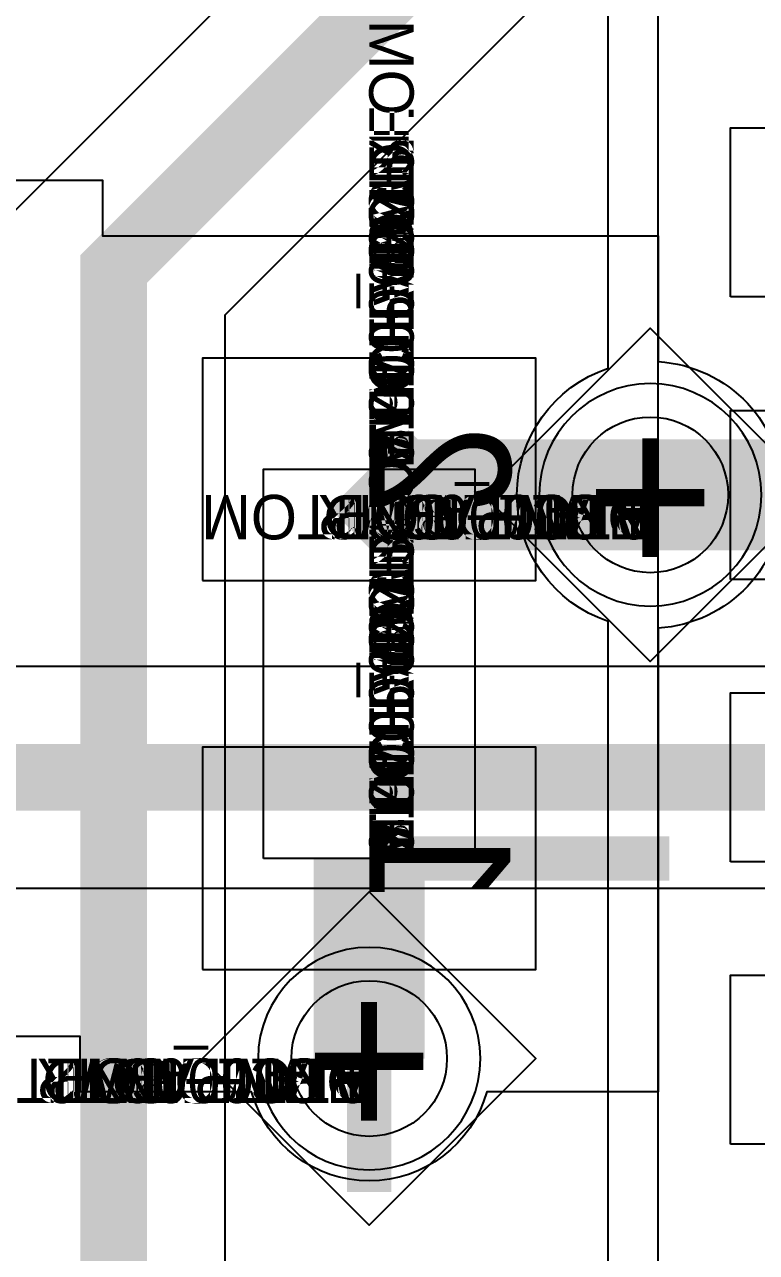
# Model space of a CAD drawing. Extents: x 0 to 323, y 0 to 320.
# Drawn here: x 124.46 to 127.76, y 187.83 to 193.36 of the extents above; entities that cross this region are included whole.
import ezdxf
from ezdxf.enums import TextEntityAlignment as Align

# ---------------------------------------------------------------- set-up
doc = ezdxf.new("R2010")
doc.units = 0
doc.header["$MEASUREMENT"] = 0
doc.layers.get('0').update_dxf_attribs({"linetype": 'CONTINUOUS'})
for name, color, linetype in [('CDN_FIGURES', 7, 'CONTINUOUS'), ('ETCH_BOTTOM', 7, 'CONTINUOUS'), ('ETCH_GND', 3, 'CONTINUOUS'), ('ETCH_INT1', 4, 'CONTINUOUS'), ('ETCH_INT2', 5, 'CONTINUOUS'), ('ETCH_PWR', 6, 'CONTINUOUS'), ('ETCH_TOP', 2, 'CONTINUOUS'), ('MANUFACTURING_NCLEGEND-1-6', 8, 'CONTINUOUS'), ('PACKAGE_GEOMETRY_ASSEMBLY_TOP', 11, 'CONTINUOUS'), ('PACKAGE_GEOMETRY_PIN_NUMBER', 9, 'CONTINUOUS')]:
    doc.layers.add(name, color=color, linetype=linetype)

# ---------------------------------------------------------------- blocks, each defined once
blk = doc.blocks.new('PAD_INFO')
for tag in ['SHAPE_TYPE', 'PAD_HEIGHT', 'PAD_LAYER', 'PAD_TYPE', 'PAD_WIDTH']:
    blk.add_attdef(tag, (0, 0), '', height=0.2)
at = {"flags": 2}
blk.add_attdef('CDN_TYPE', (0, 0), '', height=0.2, dxfattribs=at)
blk = doc.blocks.new('DRILL_INFO')
at = {"flags": 2}
blk.add_attdef('CDN_TYPE', (0, 0), '', height=0.2, dxfattribs=at)
for tag in ['FSHAPE', 'FCHAR', 'DRILL_HEIGHT', 'DIAMETER', 'PLATED', 'DRILL_WIDTH']:
    blk.add_attdef(tag, (0, 0), '', height=0.2)
blk = doc.blocks.new('VIA0700X0300')
at = {"layer": 'ETCH_BOTTOM'}
blk.add_circle((0, 0), 0.35, dxfattribs=at)
at = {"layer": 'ETCH_GND'}
blk.add_circle((0, 0), 0.35, dxfattribs=at)
at = {"layer": 'ETCH_INT1'}
blk.add_circle((0, 0), 0.35, dxfattribs=at)
at = {"layer": 'ETCH_INT2'}
blk.add_circle((0, 0), 0.35, dxfattribs=at)
at = {"layer": 'ETCH_PWR'}
blk.add_circle((0, 0), 0.35, dxfattribs=at)
at = {"layer": 'ETCH_TOP'}
blk.add_circle((0, 0), 0.35, dxfattribs=at)
ref = blk.add_blockref('PAD_INFO', (0, 0))
ref.add_attrib('PAD_LAYER', 'ETCH_TOP', (0, 0), dxfattribs={"height": 0.2})
ref.add_attrib('SHAPE_TYPE', 'NULL', (0, 0), dxfattribs={"height": 0.2})
ref.add_attrib('PAD_TYPE', 'ANTIPAD', (0, 0), dxfattribs={"height": 0.2})
ref.add_attrib('PAD_WIDTH', '0.000000', (0, 0), dxfattribs={"height": 0.2})
ref.add_attrib('PAD_HEIGHT', '0.000000', (0, 0), dxfattribs={"height": 0.2})
ref = blk.add_blockref('PAD_INFO', (0, 0))
ref.add_attrib('PAD_LAYER', 'ETCH_GND', (0, 0), dxfattribs={"height": 0.2})
ref.add_attrib('SHAPE_TYPE', 'NULL', (0, 0), dxfattribs={"height": 0.2})
ref.add_attrib('PAD_TYPE', 'ANTIPAD', (0, 0), dxfattribs={"height": 0.2})
ref.add_attrib('PAD_WIDTH', '0.000000', (0, 0), dxfattribs={"height": 0.2})
ref.add_attrib('PAD_HEIGHT', '0.000000', (0, 0), dxfattribs={"height": 0.2})
ref = blk.add_blockref('PAD_INFO', (0, 0))
ref.add_attrib('PAD_LAYER', 'ETCH_INT1', (0, 0), dxfattribs={"height": 0.2})
ref.add_attrib('SHAPE_TYPE', 'NULL', (0, 0), dxfattribs={"height": 0.2})
ref.add_attrib('PAD_TYPE', 'ANTIPAD', (0, 0), dxfattribs={"height": 0.2})
ref.add_attrib('PAD_WIDTH', '0.000000', (0, 0), dxfattribs={"height": 0.2})
ref.add_attrib('PAD_HEIGHT', '0.000000', (0, 0), dxfattribs={"height": 0.2})
ref = blk.add_blockref('PAD_INFO', (0, 0))
ref.add_attrib('PAD_LAYER', 'ETCH_INT2', (0, 0), dxfattribs={"height": 0.2})
ref.add_attrib('SHAPE_TYPE', 'NULL', (0, 0), dxfattribs={"height": 0.2})
ref.add_attrib('PAD_TYPE', 'ANTIPAD', (0, 0), dxfattribs={"height": 0.2})
ref.add_attrib('PAD_WIDTH', '0.000000', (0, 0), dxfattribs={"height": 0.2})
ref.add_attrib('PAD_HEIGHT', '0.000000', (0, 0), dxfattribs={"height": 0.2})
ref = blk.add_blockref('PAD_INFO', (0, 0))
ref.add_attrib('PAD_LAYER', 'ETCH_PWR', (0, 0), dxfattribs={"height": 0.2})
ref.add_attrib('SHAPE_TYPE', 'NULL', (0, 0), dxfattribs={"height": 0.2})
ref.add_attrib('PAD_TYPE', 'ANTIPAD', (0, 0), dxfattribs={"height": 0.2})
ref.add_attrib('PAD_WIDTH', '0.000000', (0, 0), dxfattribs={"height": 0.2})
ref.add_attrib('PAD_HEIGHT', '0.000000', (0, 0), dxfattribs={"height": 0.2})
ref = blk.add_blockref('PAD_INFO', (0, 0))
ref.add_attrib('PAD_LAYER', 'ETCH_BOTTOM', (0, 0), dxfattribs={"height": 0.2})
ref.add_attrib('SHAPE_TYPE', 'NULL', (0, 0), dxfattribs={"height": 0.2})
ref.add_attrib('PAD_TYPE', 'ANTIPAD', (0, 0), dxfattribs={"height": 0.2})
ref.add_attrib('PAD_WIDTH', '0.000000', (0, 0), dxfattribs={"height": 0.2})
ref.add_attrib('PAD_HEIGHT', '0.000000', (0, 0), dxfattribs={"height": 0.2})
ref = blk.add_blockref('PAD_INFO', (0, 0))
ref.add_attrib('PAD_LAYER', 'ETCH_TOP', (0, 0), dxfattribs={"height": 0.2})
ref.add_attrib('SHAPE_TYPE', 'NULL', (0, 0), dxfattribs={"height": 0.2})
ref.add_attrib('PAD_TYPE', 'THERMAL', (0, 0), dxfattribs={"height": 0.2})
ref.add_attrib('PAD_WIDTH', '0.000000', (0, 0), dxfattribs={"height": 0.2})
ref.add_attrib('PAD_HEIGHT', '0.000000', (0, 0), dxfattribs={"height": 0.2})
ref = blk.add_blockref('PAD_INFO', (0, 0))
ref.add_attrib('PAD_LAYER', 'ETCH_GND', (0, 0), dxfattribs={"height": 0.2})
ref.add_attrib('SHAPE_TYPE', 'NULL', (0, 0), dxfattribs={"height": 0.2})
ref.add_attrib('PAD_TYPE', 'THERMAL', (0, 0), dxfattribs={"height": 0.2})
ref.add_attrib('PAD_WIDTH', '0.000000', (0, 0), dxfattribs={"height": 0.2})
ref.add_attrib('PAD_HEIGHT', '0.000000', (0, 0), dxfattribs={"height": 0.2})
ref = blk.add_blockref('PAD_INFO', (0, 0))
ref.add_attrib('PAD_LAYER', 'ETCH_INT1', (0, 0), dxfattribs={"height": 0.2})
ref.add_attrib('SHAPE_TYPE', 'NULL', (0, 0), dxfattribs={"height": 0.2})
ref.add_attrib('PAD_TYPE', 'THERMAL', (0, 0), dxfattribs={"height": 0.2})
ref.add_attrib('PAD_WIDTH', '0.000000', (0, 0), dxfattribs={"height": 0.2})
ref.add_attrib('PAD_HEIGHT', '0.000000', (0, 0), dxfattribs={"height": 0.2})
ref = blk.add_blockref('PAD_INFO', (0, 0))
ref.add_attrib('PAD_LAYER', 'ETCH_INT2', (0, 0), dxfattribs={"height": 0.2})
ref.add_attrib('SHAPE_TYPE', 'NULL', (0, 0), dxfattribs={"height": 0.2})
ref.add_attrib('PAD_TYPE', 'THERMAL', (0, 0), dxfattribs={"height": 0.2})
ref.add_attrib('PAD_WIDTH', '0.000000', (0, 0), dxfattribs={"height": 0.2})
ref.add_attrib('PAD_HEIGHT', '0.000000', (0, 0), dxfattribs={"height": 0.2})
ref = blk.add_blockref('PAD_INFO', (0, 0))
ref.add_attrib('PAD_LAYER', 'ETCH_PWR', (0, 0), dxfattribs={"height": 0.2})
ref.add_attrib('SHAPE_TYPE', 'NULL', (0, 0), dxfattribs={"height": 0.2})
ref.add_attrib('PAD_TYPE', 'THERMAL', (0, 0), dxfattribs={"height": 0.2})
ref.add_attrib('PAD_WIDTH', '0.000000', (0, 0), dxfattribs={"height": 0.2})
ref.add_attrib('PAD_HEIGHT', '0.000000', (0, 0), dxfattribs={"height": 0.2})
ref = blk.add_blockref('PAD_INFO', (0, 0))
ref.add_attrib('PAD_LAYER', 'ETCH_BOTTOM', (0, 0), dxfattribs={"height": 0.2})
ref.add_attrib('SHAPE_TYPE', 'NULL', (0, 0), dxfattribs={"height": 0.2})
ref.add_attrib('PAD_TYPE', 'THERMAL', (0, 0), dxfattribs={"height": 0.2})
ref.add_attrib('PAD_WIDTH', '0.000000', (0, 0), dxfattribs={"height": 0.2})
ref.add_attrib('PAD_HEIGHT', '0.000000', (0, 0), dxfattribs={"height": 0.2})
ref = blk.add_blockref('PAD_INFO', (0, 0))
ref.add_attrib('PAD_LAYER', 'ETCH_TOP', (0, 0), dxfattribs={"height": 0.2})
ref.add_attrib('SHAPE_TYPE', 'CIRCLE', (0, 0), dxfattribs={"height": 0.2})
ref.add_attrib('PAD_TYPE', 'REGULAR', (0, 0), dxfattribs={"height": 0.2})
ref.add_attrib('PAD_WIDTH', '0.700000', (0, 0), dxfattribs={"height": 0.2})
ref.add_attrib('PAD_HEIGHT', '0.700000', (0, 0), dxfattribs={"height": 0.2})
ref = blk.add_blockref('PAD_INFO', (0, 0))
ref.add_attrib('PAD_LAYER', 'ETCH_GND', (0, 0), dxfattribs={"height": 0.2})
ref.add_attrib('SHAPE_TYPE', 'CIRCLE', (0, 0), dxfattribs={"height": 0.2})
ref.add_attrib('PAD_TYPE', 'REGULAR', (0, 0), dxfattribs={"height": 0.2})
ref.add_attrib('PAD_WIDTH', '0.700000', (0, 0), dxfattribs={"height": 0.2})
ref.add_attrib('PAD_HEIGHT', '0.700000', (0, 0), dxfattribs={"height": 0.2})
ref = blk.add_blockref('PAD_INFO', (0, 0))
ref.add_attrib('PAD_LAYER', 'ETCH_INT1', (0, 0), dxfattribs={"height": 0.2})
ref.add_attrib('SHAPE_TYPE', 'CIRCLE', (0, 0), dxfattribs={"height": 0.2})
ref.add_attrib('PAD_TYPE', 'REGULAR', (0, 0), dxfattribs={"height": 0.2})
ref.add_attrib('PAD_WIDTH', '0.700000', (0, 0), dxfattribs={"height": 0.2})
ref.add_attrib('PAD_HEIGHT', '0.700000', (0, 0), dxfattribs={"height": 0.2})
ref = blk.add_blockref('PAD_INFO', (0, 0))
ref.add_attrib('PAD_LAYER', 'ETCH_INT2', (0, 0), dxfattribs={"height": 0.2})
ref.add_attrib('SHAPE_TYPE', 'CIRCLE', (0, 0), dxfattribs={"height": 0.2})
ref.add_attrib('PAD_TYPE', 'REGULAR', (0, 0), dxfattribs={"height": 0.2})
ref.add_attrib('PAD_WIDTH', '0.700000', (0, 0), dxfattribs={"height": 0.2})
ref.add_attrib('PAD_HEIGHT', '0.700000', (0, 0), dxfattribs={"height": 0.2})
ref = blk.add_blockref('PAD_INFO', (0, 0))
ref.add_attrib('PAD_LAYER', 'ETCH_PWR', (0, 0), dxfattribs={"height": 0.2})
ref.add_attrib('SHAPE_TYPE', 'CIRCLE', (0, 0), dxfattribs={"height": 0.2})
ref.add_attrib('PAD_TYPE', 'REGULAR', (0, 0), dxfattribs={"height": 0.2})
ref.add_attrib('PAD_WIDTH', '0.700000', (0, 0), dxfattribs={"height": 0.2})
ref.add_attrib('PAD_HEIGHT', '0.700000', (0, 0), dxfattribs={"height": 0.2})
ref = blk.add_blockref('PAD_INFO', (0, 0))
ref.add_attrib('PAD_LAYER', 'ETCH_BOTTOM', (0, 0), dxfattribs={"height": 0.2})
ref.add_attrib('SHAPE_TYPE', 'CIRCLE', (0, 0), dxfattribs={"height": 0.2})
ref.add_attrib('PAD_TYPE', 'REGULAR', (0, 0), dxfattribs={"height": 0.2})
ref.add_attrib('PAD_WIDTH', '0.700000', (0, 0), dxfattribs={"height": 0.2})
ref.add_attrib('PAD_HEIGHT', '0.700000', (0, 0), dxfattribs={"height": 0.2})
ref = blk.add_blockref('DRILL_INFO', (0, 0))
ref.add_attrib('DIAMETER', '0.300000', (0, 0), dxfattribs={"height": 0.2})
ref.add_attrib('PLATED', 'PLATED', (0, 0), dxfattribs={"height": 0.2})
ref.add_attrib('FSHAPE', 'DIAMOND', (0, 0), dxfattribs={"height": 0.2})
ref.add_attrib('FCHAR', '+', (0, 0), dxfattribs={"height": 0.2})
ref.add_attrib('DRILL_WIDTH', '1.500000', (0, 0), dxfattribs={"height": 0.2})
ref.add_attrib('DRILL_HEIGHT', '1.500000', (0, 0), dxfattribs={"height": 0.2})
for tag in ['CDN_TYPE', 'PIN']:
    blk.add_attdef(tag, (0, 0), '', height=0.2)
at = {"flags": 2}
for tag in ['PSTKNAME', 'BBV']:
    blk.add_attdef(tag, (0, 0), '', height=0.2, dxfattribs=at)
blk = doc.blocks.new('FIGURE_DIAMOND')
at = {"layer": 'CDN_FIGURES'}
blk.add_lwpolyline([(-0.5, 0), (0, 0.5), (0.5, 0), (0, -0.5)], close=True, dxfattribs=at)
blk = doc.blocks.new('RC1000X1500TS')
at = {"layer": 'ETCH_TOP'}
blk.add_lwpolyline([(-0.5, -0.75), (-0.5, 0.75), (0.5, 0.75), (0.5, -0.75)], close=True, dxfattribs=at)
ref = blk.add_blockref('PAD_INFO', (0, 0))
ref.add_attrib('PAD_LAYER', 'ETCH_TOP', (0, 0), dxfattribs={"height": 0.2})
ref.add_attrib('SHAPE_TYPE', 'NULL', (0, 0), dxfattribs={"height": 0.2})
ref.add_attrib('PAD_TYPE', 'ANTIPAD', (0, 0), dxfattribs={"height": 0.2})
ref.add_attrib('PAD_WIDTH', '0.000000', (0, 0), dxfattribs={"height": 0.2})
ref.add_attrib('PAD_HEIGHT', '0.000000', (0, 0), dxfattribs={"height": 0.2})
ref = blk.add_blockref('PAD_INFO', (0, 0))
ref.add_attrib('PAD_LAYER', 'ETCH_GND', (0, 0), dxfattribs={"height": 0.2})
ref.add_attrib('SHAPE_TYPE', 'NULL', (0, 0), dxfattribs={"height": 0.2})
ref.add_attrib('PAD_TYPE', 'ANTIPAD', (0, 0), dxfattribs={"height": 0.2})
ref.add_attrib('PAD_WIDTH', '0.000000', (0, 0), dxfattribs={"height": 0.2})
ref.add_attrib('PAD_HEIGHT', '0.000000', (0, 0), dxfattribs={"height": 0.2})
ref = blk.add_blockref('PAD_INFO', (0, 0))
ref.add_attrib('PAD_LAYER', 'ETCH_INT1', (0, 0), dxfattribs={"height": 0.2})
ref.add_attrib('SHAPE_TYPE', 'NULL', (0, 0), dxfattribs={"height": 0.2})
ref.add_attrib('PAD_TYPE', 'ANTIPAD', (0, 0), dxfattribs={"height": 0.2})
ref.add_attrib('PAD_WIDTH', '0.000000', (0, 0), dxfattribs={"height": 0.2})
ref.add_attrib('PAD_HEIGHT', '0.000000', (0, 0), dxfattribs={"height": 0.2})
ref = blk.add_blockref('PAD_INFO', (0, 0))
ref.add_attrib('PAD_LAYER', 'ETCH_INT2', (0, 0), dxfattribs={"height": 0.2})
ref.add_attrib('SHAPE_TYPE', 'NULL', (0, 0), dxfattribs={"height": 0.2})
ref.add_attrib('PAD_TYPE', 'ANTIPAD', (0, 0), dxfattribs={"height": 0.2})
ref.add_attrib('PAD_WIDTH', '0.000000', (0, 0), dxfattribs={"height": 0.2})
ref.add_attrib('PAD_HEIGHT', '0.000000', (0, 0), dxfattribs={"height": 0.2})
ref = blk.add_blockref('PAD_INFO', (0, 0))
ref.add_attrib('PAD_LAYER', 'ETCH_PWR', (0, 0), dxfattribs={"height": 0.2})
ref.add_attrib('SHAPE_TYPE', 'NULL', (0, 0), dxfattribs={"height": 0.2})
ref.add_attrib('PAD_TYPE', 'ANTIPAD', (0, 0), dxfattribs={"height": 0.2})
ref.add_attrib('PAD_WIDTH', '0.000000', (0, 0), dxfattribs={"height": 0.2})
ref.add_attrib('PAD_HEIGHT', '0.000000', (0, 0), dxfattribs={"height": 0.2})
ref = blk.add_blockref('PAD_INFO', (0, 0))
ref.add_attrib('PAD_LAYER', 'ETCH_BOTTOM', (0, 0), dxfattribs={"height": 0.2})
ref.add_attrib('SHAPE_TYPE', 'NULL', (0, 0), dxfattribs={"height": 0.2})
ref.add_attrib('PAD_TYPE', 'ANTIPAD', (0, 0), dxfattribs={"height": 0.2})
ref.add_attrib('PAD_WIDTH', '0.000000', (0, 0), dxfattribs={"height": 0.2})
ref.add_attrib('PAD_HEIGHT', '0.000000', (0, 0), dxfattribs={"height": 0.2})
ref = blk.add_blockref('PAD_INFO', (0, 0))
ref.add_attrib('PAD_LAYER', 'ETCH_TOP', (0, 0), dxfattribs={"height": 0.2})
ref.add_attrib('SHAPE_TYPE', 'NULL', (0, 0), dxfattribs={"height": 0.2})
ref.add_attrib('PAD_TYPE', 'THERMAL', (0, 0), dxfattribs={"height": 0.2})
ref.add_attrib('PAD_WIDTH', '0.000000', (0, 0), dxfattribs={"height": 0.2})
ref.add_attrib('PAD_HEIGHT', '0.000000', (0, 0), dxfattribs={"height": 0.2})
ref = blk.add_blockref('PAD_INFO', (0, 0))
ref.add_attrib('PAD_LAYER', 'ETCH_GND', (0, 0), dxfattribs={"height": 0.2})
ref.add_attrib('SHAPE_TYPE', 'NULL', (0, 0), dxfattribs={"height": 0.2})
ref.add_attrib('PAD_TYPE', 'THERMAL', (0, 0), dxfattribs={"height": 0.2})
ref.add_attrib('PAD_WIDTH', '0.000000', (0, 0), dxfattribs={"height": 0.2})
ref.add_attrib('PAD_HEIGHT', '0.000000', (0, 0), dxfattribs={"height": 0.2})
ref = blk.add_blockref('PAD_INFO', (0, 0))
ref.add_attrib('PAD_LAYER', 'ETCH_INT1', (0, 0), dxfattribs={"height": 0.2})
ref.add_attrib('SHAPE_TYPE', 'NULL', (0, 0), dxfattribs={"height": 0.2})
ref.add_attrib('PAD_TYPE', 'THERMAL', (0, 0), dxfattribs={"height": 0.2})
ref.add_attrib('PAD_WIDTH', '0.000000', (0, 0), dxfattribs={"height": 0.2})
ref.add_attrib('PAD_HEIGHT', '0.000000', (0, 0), dxfattribs={"height": 0.2})
ref = blk.add_blockref('PAD_INFO', (0, 0))
ref.add_attrib('PAD_LAYER', 'ETCH_INT2', (0, 0), dxfattribs={"height": 0.2})
ref.add_attrib('SHAPE_TYPE', 'NULL', (0, 0), dxfattribs={"height": 0.2})
ref.add_attrib('PAD_TYPE', 'THERMAL', (0, 0), dxfattribs={"height": 0.2})
ref.add_attrib('PAD_WIDTH', '0.000000', (0, 0), dxfattribs={"height": 0.2})
ref.add_attrib('PAD_HEIGHT', '0.000000', (0, 0), dxfattribs={"height": 0.2})
ref = blk.add_blockref('PAD_INFO', (0, 0))
ref.add_attrib('PAD_LAYER', 'ETCH_PWR', (0, 0), dxfattribs={"height": 0.2})
ref.add_attrib('SHAPE_TYPE', 'NULL', (0, 0), dxfattribs={"height": 0.2})
ref.add_attrib('PAD_TYPE', 'THERMAL', (0, 0), dxfattribs={"height": 0.2})
ref.add_attrib('PAD_WIDTH', '0.000000', (0, 0), dxfattribs={"height": 0.2})
ref.add_attrib('PAD_HEIGHT', '0.000000', (0, 0), dxfattribs={"height": 0.2})
ref = blk.add_blockref('PAD_INFO', (0, 0))
ref.add_attrib('PAD_LAYER', 'ETCH_BOTTOM', (0, 0), dxfattribs={"height": 0.2})
ref.add_attrib('SHAPE_TYPE', 'NULL', (0, 0), dxfattribs={"height": 0.2})
ref.add_attrib('PAD_TYPE', 'THERMAL', (0, 0), dxfattribs={"height": 0.2})
ref.add_attrib('PAD_WIDTH', '0.000000', (0, 0), dxfattribs={"height": 0.2})
ref.add_attrib('PAD_HEIGHT', '0.000000', (0, 0), dxfattribs={"height": 0.2})
ref = blk.add_blockref('PAD_INFO', (0, 0))
ref.add_attrib('PAD_LAYER', 'ETCH_GND', (0, 0), dxfattribs={"height": 0.2})
ref.add_attrib('SHAPE_TYPE', 'NULL', (0, 0), dxfattribs={"height": 0.2})
ref.add_attrib('PAD_TYPE', 'REGULAR', (0, 0), dxfattribs={"height": 0.2})
ref.add_attrib('PAD_WIDTH', '0.000000', (0, 0), dxfattribs={"height": 0.2})
ref.add_attrib('PAD_HEIGHT', '0.000000', (0, 0), dxfattribs={"height": 0.2})
ref = blk.add_blockref('PAD_INFO', (0, 0))
ref.add_attrib('PAD_LAYER', 'ETCH_INT1', (0, 0), dxfattribs={"height": 0.2})
ref.add_attrib('SHAPE_TYPE', 'NULL', (0, 0), dxfattribs={"height": 0.2})
ref.add_attrib('PAD_TYPE', 'REGULAR', (0, 0), dxfattribs={"height": 0.2})
ref.add_attrib('PAD_WIDTH', '0.000000', (0, 0), dxfattribs={"height": 0.2})
ref.add_attrib('PAD_HEIGHT', '0.000000', (0, 0), dxfattribs={"height": 0.2})
ref = blk.add_blockref('PAD_INFO', (0, 0))
ref.add_attrib('PAD_LAYER', 'ETCH_INT2', (0, 0), dxfattribs={"height": 0.2})
ref.add_attrib('SHAPE_TYPE', 'NULL', (0, 0), dxfattribs={"height": 0.2})
ref.add_attrib('PAD_TYPE', 'REGULAR', (0, 0), dxfattribs={"height": 0.2})
ref.add_attrib('PAD_WIDTH', '0.000000', (0, 0), dxfattribs={"height": 0.2})
ref.add_attrib('PAD_HEIGHT', '0.000000', (0, 0), dxfattribs={"height": 0.2})
ref = blk.add_blockref('PAD_INFO', (0, 0))
ref.add_attrib('PAD_LAYER', 'ETCH_PWR', (0, 0), dxfattribs={"height": 0.2})
ref.add_attrib('SHAPE_TYPE', 'NULL', (0, 0), dxfattribs={"height": 0.2})
ref.add_attrib('PAD_TYPE', 'REGULAR', (0, 0), dxfattribs={"height": 0.2})
ref.add_attrib('PAD_WIDTH', '0.000000', (0, 0), dxfattribs={"height": 0.2})
ref.add_attrib('PAD_HEIGHT', '0.000000', (0, 0), dxfattribs={"height": 0.2})
ref = blk.add_blockref('PAD_INFO', (0, 0))
ref.add_attrib('PAD_LAYER', 'ETCH_BOTTOM', (0, 0), dxfattribs={"height": 0.2})
ref.add_attrib('SHAPE_TYPE', 'NULL', (0, 0), dxfattribs={"height": 0.2})
ref.add_attrib('PAD_TYPE', 'REGULAR', (0, 0), dxfattribs={"height": 0.2})
ref.add_attrib('PAD_WIDTH', '0.000000', (0, 0), dxfattribs={"height": 0.2})
ref.add_attrib('PAD_HEIGHT', '0.000000', (0, 0), dxfattribs={"height": 0.2})
ref = blk.add_blockref('DRILL_INFO', (0, 0))
ref.add_attrib('DIAMETER', '0.000000', (0, 0), dxfattribs={"height": 0.2})
ref.add_attrib('PLATED', 'PLATED', (0, 0), dxfattribs={"height": 0.2})
ref.add_attrib('FSHAPE', 'NULL', (0, 0), dxfattribs={"height": 0.2})
ref.add_attrib('DRILL_WIDTH', '0.000000', (0, 0), dxfattribs={"height": 0.2})
ref.add_attrib('DRILL_HEIGHT', '0.000000', (0, 0), dxfattribs={"height": 0.2})
ref = blk.add_blockref('PAD_INFO', (0, 0))
ref.add_attrib('PAD_LAYER', 'ETCH_TOP', (0, 0), dxfattribs={"height": 0.2})
ref.add_attrib('SHAPE_TYPE', 'RECTANGLE', (0, 0), dxfattribs={"height": 0.2})
ref.add_attrib('PAD_TYPE', 'REGULAR', (0, 0), dxfattribs={"height": 0.2})
ref.add_attrib('PAD_WIDTH', '1.000000', (0, 0), dxfattribs={"height": 0.2})
ref.add_attrib('PAD_HEIGHT', '1.500000', (0, 0), dxfattribs={"height": 0.2})
for tag in ['CDN_TYPE', 'PIN']:
    blk.add_attdef(tag, (0, 0), '', height=0.2)
at = {"flags": 2}
for tag in ['PSTKNAME', 'BBV']:
    blk.add_attdef(tag, (0, 0), '', height=0.2, dxfattribs=at)
blk = doc.blocks.new('F56')
at = {"layer": 'PACKAGE_GEOMETRY_ASSEMBLY_TOP'}
blk.add_lwpolyline([(0, -0.475), (1.75, -0.475), (1.75, 0.475), (0, 0.475)], close=True, dxfattribs=at)
at = {"layer": 'ETCH_TOP'}
ref = blk.add_blockref('RC1000X1500TS', (0, 0), dxfattribs=at)
ref.add_attrib('CDN_TYPE', 'PIN', (0, 0), dxfattribs={"height": 0.2})
ref.add_attrib('PIN', '1', (0, 0), dxfattribs={"height": 0.2})
ref = blk.add_blockref('RC1000X1500TS', (1.75, 0), dxfattribs=at)
ref.add_attrib('CDN_TYPE', 'PIN', (0, 0), dxfattribs={"height": 0.2})
ref.add_attrib('PIN', '2', (0, 0), dxfattribs={"height": 0.2})
at = {"flags": 2}
for tag in ['SYMBOL_TYPE', 'CDN_TYPE', 'REFDES']:
    blk.add_attdef(tag, (0, 0), '', height=0.2, dxfattribs=at)
blk = doc.blocks.new('RC1250X0760TS')
at = {"layer": 'ETCH_TOP'}
blk.add_lwpolyline([(-0.625, -0.38), (-0.625, 0.38), (0.625, 0.38), (0.625, -0.38)], close=True, dxfattribs=at)
for tag in ['CDN_TYPE', 'PIN']:
    blk.add_attdef(tag, (0, 0), '', height=0.2)
at = {"flags": 2}
for tag in ['PSTKNAME', 'BBV']:
    blk.add_attdef(tag, (0, 0), '', height=0.2, dxfattribs=at)
blk = doc.blocks.new('SO-24W')
at = {"layer": 'PACKAGE_GEOMETRY_ASSEMBLY_TOP'}
blk.add_lwpolyline([(-3.8, -7.8), (3.8, -7.8), (3.8, 7.8), (-3.8, 7.8)], close=True, dxfattribs=at)
at = {"layer": 'ETCH_TOP'}
for p in [(4.75, 1.905), (4.75, 0.635), (4.75, -0.635), (4.75, -1.905)]:
    blk.add_blockref('RC1250X0760TS', p, dxfattribs=at)
at = {"flags": 2}
for tag in ['SYMBOL_TYPE', 'CDN_TYPE', 'REFDES']:
    blk.add_attdef(tag, (0, 0), '', height=0.2, dxfattribs=at)

msp = doc.modelspace()

# ---------------------------------------------------------------- linework, layer by layer
at = {"layer": 'ETCH_BOTTOM'}
for points, format in [([(119.7125, 192.6556), (122.9125, 192.6556, -1), (124.1127, 192.6556), (124.8127, 192.6556), (124.8127, 192.4056), (127.3127, 192.4056), (127.3127, 191.8396, -0.943127), (127.3127, 190.6414), (127.3127, 188.5554), (126.5418, 188.5554, -0.755811), (125.4834, 188.5554), (124.7125, 188.5554), (124.7125, 188.8054), (123.3112, 188.8054), (121.7112, 187.2054), (120.2599, 187.2054)], "xyb"), ([(127.2776, 191.2405, 0.5, 0.5, 0), (126.1276, 191.2405, 0.5, 0.5, 0), (126.0126, 191.3555, 0.5, 0.5, 0)], "xyseb"), ([(126.0126, 189.6055, 0.5, 0.5, 0), (126.0126, 188.7055, 0.5, 0.5, 0)], "xyseb"), ([(126.0126, 189.6055, 0.2, 0.2, 0), (127.3634, 189.6055, 0.2, 0.2, 0)], "xyseb"), ([(126.0126, 188.1047, 0.2, 0.2, 0), (126.0126, 188.7055, 0.2, 0.2, 0)], "xyseb")]:
    msp.add_lwpolyline(points, format=format, dxfattribs=at)
at = {"layer": 'ETCH_GND'}
msp.add_lwpolyline([(127.7777, 191.2405, 1), (126.7775, 191.2405, 1)], format="xyb", close=True, dxfattribs=at)
at = {"layer": 'ETCH_INT1'}
for points in [[(120.3854, 189.8604, -1.143259), (119.4561, 190.2054), (119.3697, 190.2054), (119.1197, 189.9554), (110.7626, 189.9554, -1), (110.7626, 190.9556), (117.4366, 190.9556, -1.909949), (118.2586, 190.9556), (118.7055, 190.9556), (118.9555, 191.2056), (119.6123, 191.2056, -2.997003), (120.2129, 191.2056), (120.4547, 191.2056), (121.1897, 190.4706), (129.5776, 190.4706, -1), (129.5776, 189.4704), (120.7755, 189.4704)], [(126.5127, 188.7055, 1), (125.5125, 188.7055, 1)]]:
    msp.add_lwpolyline(points, format="xyb", close=True, dxfattribs=at)
msp.add_lwpolyline([(110.7626, 190.4555, 0.3, 0.3, 0), (118.9126, 190.4555, 0.3, 0.3, 0), (119.1626, 190.7055, 0.3, 0.3, 0), (120.2476, 190.7055, 0.3, 0.3, 0), (120.9826, 189.9705, 0.3, 0.3, 0), (129.5776, 189.9705, 0.3, 0.3, 0)], format="xyseb", dxfattribs=at)
at = {"layer": 'ETCH_INT2'}
for points, format in [([(78.7862, 176.3056), (85.789, 176.3056), (85.989, 176.1056), (94.3124, 176.1056, -1.999001), (95.1128, 176.1056), (102.0985, 176.1056, -70.921901), (102.1267, 176.1056), (105.3962, 176.1056), (105.6412, 176.3506), (114.0198, 176.3506), (118.2033, 180.5341, -1.245787), (118.8315, 181.2817), (123.5123, 185.9625, -2.134891), (124.0556, 186.5058), (124.3625, 186.8126), (124.3625, 192.4626), (126.8584, 194.9586, -1.245787), (127.606, 195.5868), (142.8125, 210.7933)], "xyb"), ([(143.3126, 210.5862, 0.3, 0.3, 0), (127.4319, 194.7055, 0.3, 0.3, 0), (127.3126, 194.7055, 0.3, 0.3, 0), (124.8626, 192.2555, 0.3, 0.3, 0), (124.8626, 186.6055, 0.3, 0.3, 0), (119.0846, 180.8275, 0.3, 0.3, 0), (119.0846, 180.7082, 0.3, 0.3, 0), (114.2269, 175.8505, 0.3, 0.3, 0), (105.8483, 175.8505, 0.3, 0.3, 0), (105.6033, 175.6055, 0.3, 0.3, 0), (85.7819, 175.6055, 0.3, 0.3, 0), (85.5819, 175.8055, 0.3, 0.3, 0), (78.9933, 175.8055, 0.3, 0.3, 0), (78.5933, 175.4055, 0.3, 0.3, 0), (70.0433, 175.4055, 0.3, 0.3, 0), (69.6433, 175.0055, 0.3, 0.3, 0), (53.5819, 175.0055, 0.3, 0.3, 0), (52.9819, 175.6055, 0.3, 0.3, 0), (48.3433, 175.6055, 0.3, 0.3, 0), (47.9433, 175.2055, 0.3, 0.3, 0), (22.3626, 175.2055, 0.3, 0.3, 0), (19.7426, 177.8255, 0.3, 0.3, 0), (16.0126, 177.8255, 0.3, 0.3, 0)], "xyseb"), ([(143.8127, 210.3791), (127.639, 194.2054), (127.5197, 194.2054), (125.3627, 192.0484), (125.3627, 186.3984), (119.5847, 180.6204), (119.5847, 180.5011), (118.5864, 179.5027, -1.386903), (117.9154, 178.8317), (114.434, 175.3504), (106.5947, 175.3504, -1.058215), (105.6266, 175.1054), (92.8699, 175.1054, -2.426822), (92.1653, 175.1054), (89.7767, 175.1054, -70.921901), (89.7485, 175.1054), (85.8102, 175.1054, -1.107624), (84.8355, 175.3054)], "xyb")]:
    msp.add_lwpolyline(points, format=format, dxfattribs=at)
for points in [[(127.7777, 191.2405, 1), (126.7775, 191.2405, 1)], [(126.5127, 188.7055, 1), (125.5125, 188.7055, 1)]]:
    msp.add_lwpolyline(points, format="xyb", close=True, dxfattribs=at)
at = {"layer": 'ETCH_PWR'}
for points in [[(127.7777, 191.2405, 1), (126.7775, 191.2405, 1)], [(126.5127, 188.7055, 1), (125.5125, 188.7055, 1)]]:
    msp.add_lwpolyline(points, format="xyb", close=True, dxfattribs=at)
at = {"layer": 'ETCH_TOP'}
for points, format in [([(129.7627, 179.9554), (125.9125, 179.9554), (125.9125, 181.7569), (125.5125, 182.1569), (125.5125, 184.1041), (126.7383, 185.3298, -0.166495), (127.0875, 185.5009), (127.0875, 190.6713, -0.720319), (127.0875, 191.8097), (127.0875, 194.7601, -0.578872), (126.6862, 195.7204), (125.8762, 195.7204), (124.1127, 193.9569), (124.1127, 192.6555, -1), (122.9125, 192.6555), (122.9125, 194.4541), (125.379, 196.9206), (127.0875, 196.9206), (127.0875, 197.0006, -0.830627), (127.0875, 198.1804), (127.0875, 198.5206), (127.666, 198.5206, -0.896817), (128.8592, 198.5206)], "xyb"), ([(128.2626, 191.2405, 0.5, 0.5, 0), (127.2776, 191.2405, 0.5, 0.5, 0)], "xyseb")]:
    msp.add_lwpolyline(points, format=format, dxfattribs=at)

# ---------------------------------------------------------------- block references
msp.add_blockref('SO-24W', (123.5126, 190.6055))
at = {"xscale": -1, "rotation": 270}
msp.add_blockref('F56', (126.0126, 189.6055), dxfattribs=at)
at = {"layer": 'ETCH_TOP', "rotation": 180}
for p in [(127.2776, 191.2405), (126.0126, 188.7055)]:
    msp.add_blockref('VIA0700X0300', p, dxfattribs=at)
at = {"layer": 'MANUFACTURING_NCLEGEND-1-6', "xscale": 1.5, "yscale": 1.5}
for p in [(127.2776, 191.2405), (126.0126, 188.7055)]:
    msp.add_blockref('FIGURE_DIAMOND', p, dxfattribs=at)

# ---------------------------------------------------------------- texts
at = {"layer": 'MANUFACTURING_NCLEGEND-1-6'}
for p in [(127.2776, 191.2405), (126.0126, 188.7055)]:
    msp.add_text('+', height=0.75, dxfattribs=at).set_placement(p, align=Align.MIDDLE_CENTER)
at = {"layer": 'PACKAGE_GEOMETRY_PIN_NUMBER', "text_generation_flag": 2, "width": 0.88}
for s, p in [('2', (126.0126, 191.3555)), ('1', (126.0126, 189.6055))]:
    msp.add_text(s, height=0.635, rotation=270, dxfattribs=at).set_placement(p, align=Align.CENTER)

doc.saveas('drawing.dxf')
